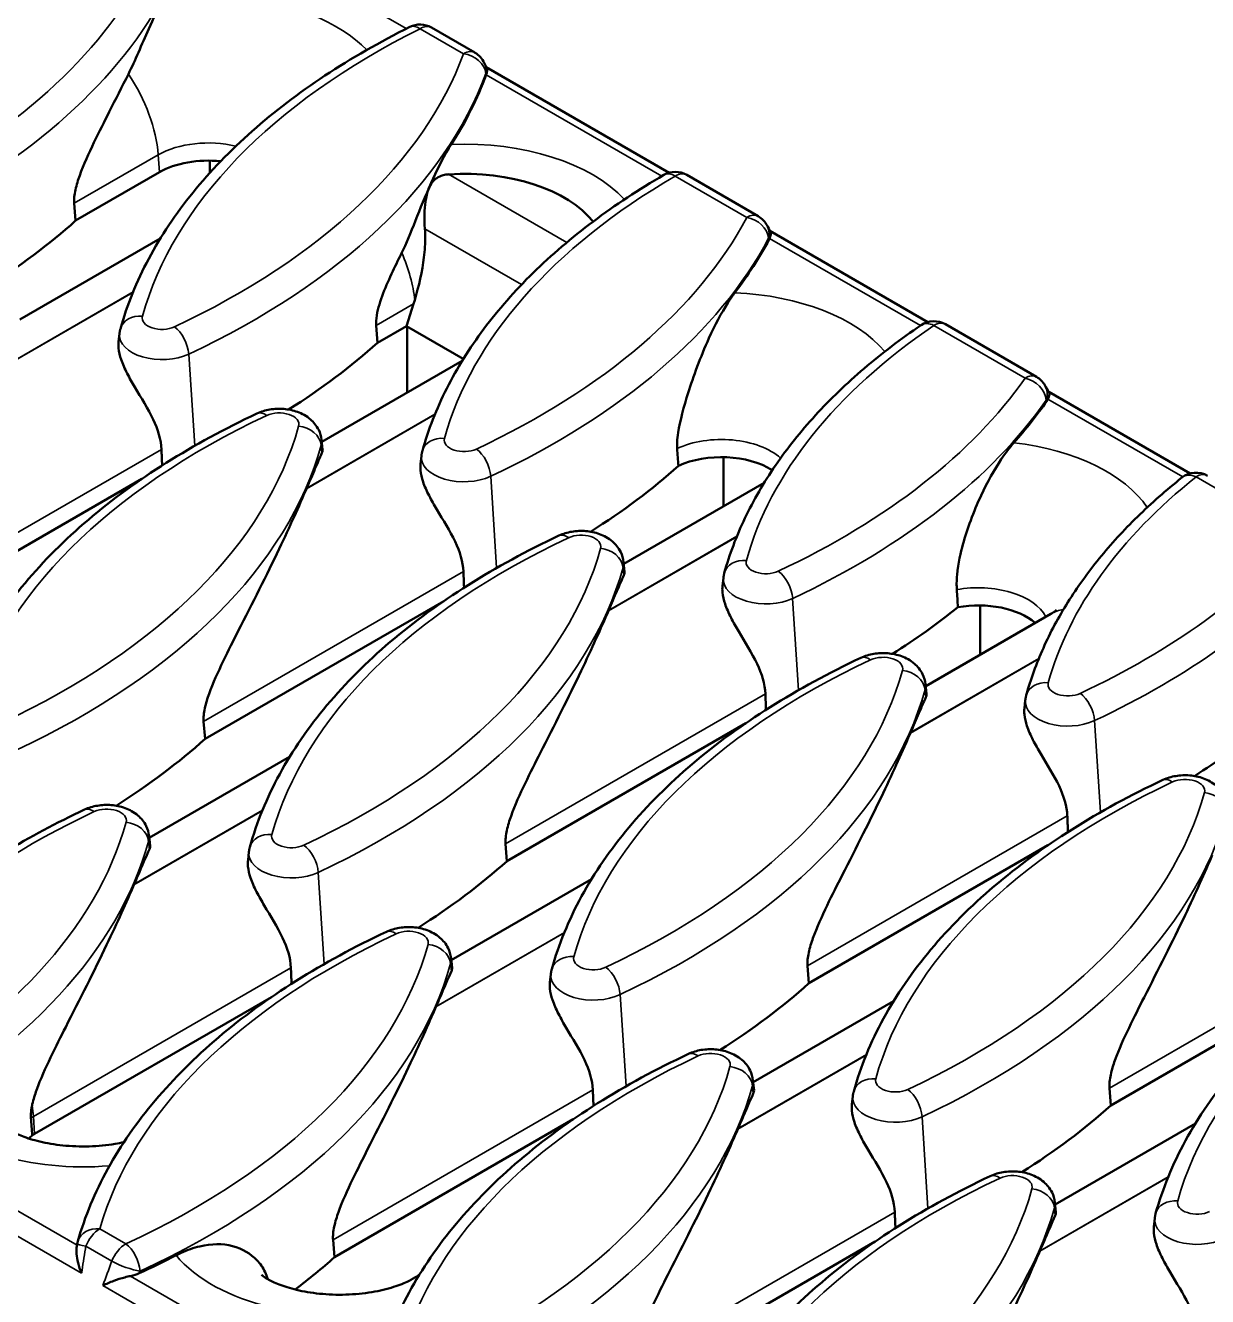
# Model space of a CAD drawing. Header units: millimetres. Extents: x 0 to 1485, y 0 to 1050.
# Drawn here: x 388.19 to 426.95, y 119.75 to 161.43 of the extents above; entities that cross this region are included whole.
import ezdxf

# ---------------------------------------------------------------- set-up
doc = ezdxf.new("R2010")
doc.units = ezdxf.units.MM
doc.header["$LTSCALE"] = 2.5
doc.layers.add('Sichtbar (ISO)', color=7, linetype='Continuous', lineweight=50)
doc.layers.add('Sichtbar schmal (ISO)', color=7, linetype='Continuous', lineweight=35)

msp = doc.modelspace()

# ---------------------------------------------------------------- linework, layer by layer
at = {"layer": 'Sichtbar (ISO)'}
for p, q in [((401.501, 161.356), (402.927, 160.533)), ((409.293, 156.598), (403.295, 160.061)), ((394.234, 156.993), (394.234, 156.591)), ((392.583, 156.613), (389.835, 155.027)), ((409.869, 156.525), (412.215, 155.17)), ((389.835, 155.027), (389.789, 155.594)), ((417.775, 151.702), (412.599, 154.69)), ((388.007, 151.781), (392.608, 154.438)), ((400.914, 152.296), (400.682, 151.569)), ((391.273, 151.325), (391.243, 151.05)), ((399.735, 151.022), (399.689, 151.589)), ((400.682, 151.569), (399.735, 151.022)), ((400.682, 151.569), (402.545, 150.494)), ((400.699, 151.559), (400.699, 149.389)), ((418.35, 151.628), (421.339, 149.903)), ((397.906, 147.776), (402.508, 150.433)), ((426.371, 146.738), (421.737, 149.414)), ((397.899, 147.839), (397.933, 147.521)), ((401.172, 147.32), (401.143, 147.045)), ((411.07, 147.273), (411.07, 145.656)), ((392.009, 146.562), (384.178, 142.041)), ((407.806, 143.771), (412.407, 146.428)), ((407.799, 143.834), (407.833, 143.517)), ((411.072, 143.315), (411.042, 143.041)), ((401.908, 142.557), (394.078, 138.036)), ((417.705, 139.767), (421.806, 142.134)), ((419.488, 142.413), (419.488, 140.796)), ((417.698, 139.829), (417.732, 139.512)), ((420.971, 139.311), (420.942, 139.036)), ((394.078, 138.036), (394.032, 138.603)), ((411.808, 138.552), (403.977, 134.031)), ((392.249, 134.79), (396.851, 137.447)), ((392.242, 134.852), (392.277, 134.535)), ((395.515, 134.334), (395.486, 134.059)), ((403.977, 134.031), (403.931, 134.598)), ((421.707, 134.548), (413.877, 130.027)), ((402.149, 130.785), (406.75, 133.442)), ((402.142, 130.848), (402.176, 130.53)), ((413.877, 130.027), (413.831, 130.593)), ((431.607, 130.543), (423.776, 126.022)), ((405.415, 130.329), (405.385, 130.054)), ((396.251, 129.571), (388.491, 125.091)), ((412.048, 126.78), (416.65, 129.437)), ((412.041, 126.843), (412.076, 126.526)), ((415.314, 126.325), (415.285, 126.05)), ((423.776, 126.022), (423.73, 126.589)), ((406.151, 125.566), (398.32, 121.045)), ((421.948, 122.776), (426.549, 125.432)), ((421.941, 122.838), (421.975, 122.521)), ((425.214, 122.32), (425.184, 122.045)), ((398.32, 121.045), (398.275, 121.612)), ((416.05, 121.561), (408.22, 117.04)), ((400.879, 120.332), (401.093, 120.456))]:
    msp.add_line(p, q, dxfattribs=at)
for centre, start, end in [((401.126, 160.706), 60, 116.5304), ((402.552, 159.883), 24.7613, 60), ((409.494, 155.875), 60, 120.2172), ((411.84, 154.52), 27.8363, 60), ((417.975, 150.979), 60, 124.2008), ((420.964, 149.253), 30.1718, 60), ((426.571, 146.016), 60, 128.555), ((390.628, 121.363), 164.0928, 170.7613)]:
    msp.add_arc(centre, 0.75, start, end, dxfattribs=at)
for centre, major_axis, ratio, start_param, end_param in [((335.013, 201.88), (69.078, -52.036), 0.228813, 0.397674, 0.402619), ((375.841, 163.163), (28.061, 0), 0.57735, 5.927626, 6.074627), ((394.174, 155.695), (-2.25, 0), 0.57735, 4.526506, 5.497787), ((402.592, 153.896), (-4.617, 0), 0.57735, 3.565868, 4.827044), ((365.942, 163.902), (28.411, 0), 0.57735, 5.542918, 5.711515), ((339.924, 199.342), (74.544, -57.724), 0.223055, 0.451706, 0.456807), ((385.741, 159.158), (28.061, 0), 0.57735, 5.870691, 5.986075), ((398.213, 153.446), (0.899, 4.071), 0.697902, 4.582396, 4.613053), ((375.841, 159.897), (28.411, 0), 0.57735, 5.542918, 5.711515), ((345.63, 195.703), (79.254, -62.254), 0.219622, 0.499585, 0.504755), ((395.64, 155.153), (28.061, 0), 0.57735, 5.808286, 5.901031), ((411.009, 145.974), (-2.25, 0), 0.57735, 3.878643, 5.389305), ((385.741, 155.892), (28.411, 0), 0.57735, 5.542918, 5.709309), ((370.184, 150.177), (28.061, 0), 0.57735, 6.037665, 6.038748), ((419.427, 141.114), (-2.25, 0), 0.57735, 3.733481, 5.013013), ((380.084, 146.172), (28.061, 0), 0.57735, 6.037665, 6.038748), ((395.64, 151.887), (28.411, 0), 0.57735, 5.542918, 5.66307), ((370.184, 146.911), (28.411, 0), 0.57735, 5.542918, 5.711515), ((389.983, 142.167), (28.061, 0), 0.57735, 6.037665, 6.038748), ((405.54, 147.883), (28.411, 0), 0.57735, 5.542918, 5.601371), ((380.084, 142.906), (28.411, 0), 0.57735, 5.542918, 5.711515), ((364.527, 137.19), (28.061, 0), 0.57735, 6.037665, 6.038748), ((389.983, 138.901), (28.411, 0), 0.57735, 5.542918, 5.711515), ((374.427, 133.186), (28.061, 0), 0.57735, 6.037665, 6.038748), ((399.883, 134.896), (28.411, 0), 0.57735, 5.542918, 5.711515), ((364.527, 133.924), (28.411, 0), 0.57735, 5.703395, 5.711044), ((390.082, 124.172), (-2.25, 0), 0.57735, 5.497787, 5.548023), ((384.326, 129.181), (28.061, 0), 0.57735, 6.037665, 6.038748), ((450.989, 108.832), (-7.011, -78.419), 0.790566, 4.621312, 4.622911), ((374.427, 133.186), (28.061, 0), 0.57735, 5.38547, 5.44187), ((374.427, 129.92), (28.411, 0), 0.57735, 5.632678, 5.711515), ((394.226, 125.176), (28.061, 0), 0.57735, 6.037665, 6.038748)]:
    msp.add_ellipse(centre, major_axis=major_axis, ratio=ratio, start_param=start_param, end_param=end_param, dxfattribs=at)
for points, knots in [([(381.403, 155.487), (381.59, 156.156), (381.845, 156.816), (382.486, 158.108), (382.872, 158.739), (383.766, 159.964), (384.275, 160.558), (385.405, 161.701), (386.028, 162.251), (387.376, 163.3), (388.102, 163.799), (388.875, 164.27)], [5.6570493, 5.6570493, 5.6570493, 5.6570493, 5.7768859, 5.7768859, 5.8967224, 5.8967224, 6.016559, 6.016559, 6.1363955, 6.1363955, 6.2562321, 6.2562321, 6.2562321, 6.2562321]), ([(391.565, 159.83), (391.784, 160.266), (392.002, 160.797), (392.373, 161.635), (392.533, 161.983), (392.698, 162.285)], [-1.516692, -1.516692, -1.516692, -1.516692, -0.9730035, -0.9730035, -0.6389397, -0.6389397, -0.6389397, -0.6389397]), ([(391.303, 151.482), (391.52, 152.262), (391.831, 153.03), (392.629, 154.525), (393.115, 155.251), (394.252, 156.649), (394.901, 157.322), (396.349, 158.601), (397.146, 159.209), (398.874, 160.351), (399.804, 160.885), (400.791, 161.377)], [5.6570493, 5.6570493, 5.6570493, 5.6570493, 5.796761, 5.796761, 5.9364727, 5.9364727, 6.0761844, 6.0761844, 6.2158961, 6.2158961, 6.3556078, 6.3556078, 6.3556078, 6.3556078]), ([(403.312, 160.025), (403.319, 160.009), (403.324, 159.989), (403.328, 159.927), (403.32, 159.878), (403.297, 159.817)], [0.1193499, 0.1193499, 0.1193499, 0.1193499, 0.1578758, 0.1578758, 0.224569, 0.224569, 0.224569, 0.224569]), ([(389.789, 155.594), (389.784, 155.658), (389.785, 155.728), (389.799, 155.877), (389.812, 155.957), (389.864, 156.198), (389.916, 156.362), (390.098, 156.87), (390.266, 157.233), (390.606, 157.941), (390.78, 158.283), (391.144, 159.001), (391.357, 159.417), (391.565, 159.83)], [2.0252298, 2.0252298, 2.0252298, 2.0252298, 2.0708726, 2.0708726, 2.1179608, 2.1179608, 2.2121371, 2.2121371, 2.4450296, 2.4450296, 2.6779221, 2.6779221, 2.9925018, 2.9925018, 2.9925018, 2.9925018]), ([(400.529, 153.977), (400.671, 154.262), (400.815, 154.624), (401.13, 155.409), (401.303, 155.841), (401.652, 156.623), (401.851, 157.038), (402.095, 157.441), (402.121, 157.483), (402.147, 157.523)], [-1.887042, -1.887042, -1.887042, -1.887042, -1.40838, -1.40838, -0.958755, -0.958755, -0.589475, -0.589475, -0.544652, -0.544652, -0.544652, -0.544652]), ([(401.202, 147.477), (401.396, 148.172), (401.663, 148.857), (402.339, 150.195), (402.747, 150.848), (403.694, 152.113), (404.233, 152.725), (405.433, 153.901), (406.093, 154.465), (407.525, 155.537), (408.296, 156.046), (409.116, 156.524)], [5.6570493, 5.6570493, 5.6570493, 5.6570493, 5.781403, 5.781403, 5.9057568, 5.9057568, 6.0301105, 6.0301105, 6.1544643, 6.1544643, 6.278818, 6.278818, 6.278818, 6.278818]), ([(402.063, 156.545), (402.048, 156.544), (402.033, 156.542), (402.002, 156.539), (401.986, 156.537), (401.94, 156.53), (401.909, 156.523), (401.803, 156.495), (401.735, 156.465), (401.614, 156.383), (401.565, 156.334), (401.475, 156.214), (401.437, 156.142), (401.359, 155.946), (401.325, 155.806), (401.268, 155.394), (401.262, 155.092), (401.285, 154.763)], [-0.5921905, -0.5921905, -0.5921905, -0.5921905, -0.5791596, -0.5791596, -0.5654217, -0.5654217, -0.5382489, -0.5382489, -0.4693192, -0.4693192, -0.4025212, -0.4025212, -0.3238211, -0.3238211, -0.1992253, -0.1992253, 0, 0, 0, 0]), ([(401.285, 154.763), (401.291, 154.684), (401.294, 154.604), (401.299, 154.283), (401.283, 154.04), (401.201, 153.374), (401.086, 152.876), (400.951, 152.418)], [1.8080032, 1.8080032, 1.8080032, 1.8080032, 1.8522257, 1.8522257, 1.9853898, 1.9853898, 2.2549089, 2.2549089, 2.2549089, 2.2549089]), ([(412.612, 154.665), (412.625, 154.64), (412.629, 154.606), (412.617, 154.528), (412.606, 154.489), (412.586, 154.444)], [0.1049764, 0.1049764, 0.1049764, 0.1049764, 0.1725191, 0.1725191, 0.2214293, 0.2214293, 0.2214293, 0.2214293]), ([(399.689, 151.589), (399.681, 151.686), (399.688, 151.801), (399.727, 152.04), (399.759, 152.165), (399.939, 152.76), (400.186, 153.276), (400.436, 153.789), (400.482, 153.883), (400.529, 153.977)], [1.566222, 1.566222, 1.566222, 1.566222, 1.6350841, 1.6350841, 1.7053903, 1.7053903, 2.0082678, 2.0082678, 2.0761929, 2.0761929, 2.0761929, 2.0761929]), ([(409.556, 147.555), (409.554, 147.585), (409.552, 147.615), (409.551, 147.682), (409.552, 147.72), (409.558, 147.862), (409.571, 147.97), (409.648, 148.459), (409.78, 148.942), (410.083, 149.906), (410.315, 150.549), (410.798, 151.608), (411.006, 152), (411.294, 152.451), (411.371, 152.562), (411.448, 152.663)], [-1.893378, -1.893378, -1.893378, -1.893378, -1.860827, -1.860827, -1.821477, -1.821477, -1.716103, -1.716103, -1.341433, -1.341433, -0.894984, -0.894984, -0.584299, -0.584299, -0.469565, -0.469565, -0.469565, -0.469565]), ([(391.273, 151.325), (391.274, 151.336), (391.275, 151.346), (391.278, 151.368), (391.28, 151.378), (391.284, 151.399), (391.286, 151.41), (391.29, 151.431), (391.292, 151.441), (391.297, 151.462), (391.3, 151.472), (391.303, 151.482)], [5.5596905, 5.5596905, 5.5596905, 5.5596905, 5.57916226, 5.57916226, 5.59863402, 5.59863402, 5.61810578, 5.61810578, 5.63757754, 5.63757754, 5.6570493, 5.6570493, 5.6570493, 5.6570493]), ([(411.102, 143.473), (411.271, 144.081), (411.498, 144.683), (412.059, 145.862), (412.394, 146.44), (413.167, 147.566), (413.605, 148.114), (414.577, 149.176), (415.11, 149.689), (416.267, 150.675), (416.89, 151.148), (417.553, 151.599)], [5.6570493, 5.6570493, 5.6570493, 5.6570493, 5.7660399, 5.7660399, 5.8750306, 5.8750306, 5.9840212, 5.9840212, 6.0930118, 6.0930118, 6.2020024, 6.2020024, 6.2020024, 6.2020024]), ([(391.243, 151.05), (391.237, 150.987), (391.236, 150.919), (391.253, 150.726), (391.285, 150.596), (391.374, 150.331), (391.444, 150.174), (391.604, 149.862), (391.693, 149.706), (391.982, 149.216), (392.208, 148.862), (392.533, 148.181), (392.636, 147.849), (392.649, 147.525)], [3.8013839, 3.8013839, 3.8013839, 3.8013839, 3.8486369, 3.8486369, 3.9329934, 3.9329934, 4.0314686, 4.0314686, 4.1299438, 4.1299438, 4.3729414, 4.3729414, 4.5970062, 4.5970062, 4.5970062, 4.5970062]), ([(421.747, 149.396), (421.75, 149.392), (421.752, 149.388), (421.765, 149.352), (421.762, 149.307), (421.737, 149.229), (421.727, 149.203), (421.713, 149.174)], [0.0942194, 0.0942194, 0.0942194, 0.0942194, 0.1062093, 0.1062093, 0.1910154, 0.1910154, 0.2271551, 0.2271551, 0.2271551, 0.2271551]), ([(395.78, 148.704), (395.919, 148.769), (396.06, 148.81), (396.355, 148.859), (396.508, 148.865), (396.813, 148.84), (396.964, 148.81), (397.258, 148.702), (397.401, 148.627), (397.637, 148.423), (397.734, 148.31), (397.852, 148.067), (397.887, 147.956), (397.899, 147.839)], [0.102537, 0.102537, 0.102537, 0.102537, 0.502627, 0.502627, 0.927097, 0.927097, 1.350551, 1.350551, 1.766423, 1.766423, 2.082244, 2.082244, 2.294291, 2.294291, 2.294291, 2.294291]), ([(385.646, 138.496), (385.873, 139.31), (386.201, 140.11), (387.049, 141.665), (387.568, 142.42), (388.783, 143.869), (389.478, 144.563), (391.027, 145.881), (391.881, 146.504), (393.731, 147.668), (394.725, 148.209), (395.78, 148.704)], [5.6570493, 5.6570493, 5.6570493, 5.6570493, 5.8027839, 5.8027839, 5.9485186, 5.9485186, 6.0942532, 6.0942532, 6.2399879, 6.2399879, 6.3857225, 6.3857225, 6.3857225, 6.3857225]), ([(418.725, 142.929), (418.721, 142.999), (418.719, 143.07), (418.721, 143.233), (418.726, 143.325), (418.769, 143.799), (418.857, 144.162), (419.063, 144.915), (419.269, 145.478), (419.727, 146.459), (419.952, 146.863), (420.321, 147.411), (420.459, 147.592), (420.596, 147.746)], [-1.524649, -1.524649, -1.524649, -1.524649, -1.488047, -1.488047, -1.44266, -1.44266, -1.259293, -1.259293, -0.884926, -0.884926, -0.581028, -0.581028, -0.400811, -0.400811, -0.400811, -0.400811]), ([(397.411, 146.256), (397.509, 146.482), (397.599, 146.693), (397.762, 147.073), (397.839, 147.253), (397.911, 147.41)], [5.6696828, 5.6696828, 5.6696828, 5.6696828, 5.9076607, 5.9076607, 6.1399115, 6.1399115, 6.1399115, 6.1399115]), ([(401.172, 147.32), (401.173, 147.331), (401.175, 147.342), (401.178, 147.363), (401.18, 147.373), (401.183, 147.395), (401.185, 147.405), (401.19, 147.426), (401.192, 147.436), (401.197, 147.457), (401.2, 147.467), (401.202, 147.477)], [5.5596905, 5.5596905, 5.5596905, 5.5596905, 5.57916226, 5.57916226, 5.59863402, 5.59863402, 5.61810578, 5.61810578, 5.63757754, 5.63757754, 5.6570493, 5.6570493, 5.6570493, 5.6570493]), ([(401.143, 147.045), (401.136, 146.982), (401.136, 146.915), (401.153, 146.721), (401.184, 146.591), (401.274, 146.326), (401.343, 146.169), (401.503, 145.857), (401.593, 145.701), (401.882, 145.212), (402.108, 144.857), (402.432, 144.176), (402.535, 143.844), (402.549, 143.52)], [3.8013839, 3.8013839, 3.8013839, 3.8013839, 3.8486369, 3.8486369, 3.9329934, 3.9329934, 4.0314686, 4.0314686, 4.1299438, 4.1299438, 4.3729414, 4.3729414, 4.5970062, 4.5970062, 4.5970062, 4.5970062]), ([(421.001, 139.468), (421.147, 139.99), (421.334, 140.507), (421.789, 141.525), (422.057, 142.025), (422.67, 143.006), (423.015, 143.486), (423.778, 144.421), (424.195, 144.877), (425.099, 145.761), (425.586, 146.189), (426.104, 146.602)], [5.6570493, 5.6570493, 5.6570493, 5.6570493, 5.7505799, 5.7505799, 5.8441106, 5.8441106, 5.9376412, 5.9376412, 6.0311719, 6.0311719, 6.1247025, 6.1247025, 6.1247025, 6.1247025]), ([(394.032, 138.603), (394.027, 138.667), (394.028, 138.736), (394.041, 138.885), (394.054, 138.963), (394.106, 139.203), (394.157, 139.366), (394.337, 139.87), (394.503, 140.231), (394.84, 140.932), (395.012, 141.272), (395.626, 142.482), (396.1, 143.409), (396.857, 144.999), (397.16, 145.678), (397.404, 146.239)], [0.001445, 0.001445, 0.001445, 0.001445, 0.046776, 0.046776, 0.093551, 0.093551, 0.187102, 0.187102, 0.417891, 0.417891, 0.64868, 0.64868, 1.339149, 1.339149, 1.926999, 1.926999, 1.926999, 1.926999]), ([(395.546, 134.491), (395.772, 135.305), (396.1, 136.106), (396.948, 137.661), (397.468, 138.415), (398.682, 139.864), (399.377, 140.559), (400.927, 141.876), (401.781, 142.499), (403.63, 143.663), (404.625, 144.204), (405.68, 144.7)], [5.6570493, 5.6570493, 5.6570493, 5.6570493, 5.8027839, 5.8027839, 5.9485186, 5.9485186, 6.0942532, 6.0942532, 6.2399879, 6.2399879, 6.3857225, 6.3857225, 6.3857225, 6.3857225]), ([(405.68, 144.7), (405.818, 144.764), (405.96, 144.805), (406.254, 144.855), (406.408, 144.861), (406.712, 144.836), (406.863, 144.805), (407.157, 144.697), (407.301, 144.622), (407.537, 144.419), (407.634, 144.305), (407.752, 144.063), (407.786, 143.951), (407.799, 143.834)], [0.102537, 0.102537, 0.102537, 0.102537, 0.502627, 0.502627, 0.927097, 0.927097, 1.350551, 1.350551, 1.766423, 1.766423, 2.082244, 2.082244, 2.294291, 2.294291, 2.294291, 2.294291]), ([(407.31, 142.251), (407.408, 142.478), (407.498, 142.689), (407.661, 143.068), (407.739, 143.248), (407.81, 143.405)], [5.6696828, 5.6696828, 5.6696828, 5.6696828, 5.9076607, 5.9076607, 6.1399115, 6.1399115, 6.1399115, 6.1399115]), ([(411.072, 143.315), (411.073, 143.326), (411.074, 143.337), (411.077, 143.358), (411.079, 143.369), (411.083, 143.39), (411.085, 143.4), (411.089, 143.421), (411.091, 143.432), (411.096, 143.452), (411.099, 143.462), (411.102, 143.473)], [5.5596905, 5.5596905, 5.5596905, 5.5596905, 5.57916226, 5.57916226, 5.59863402, 5.59863402, 5.61810578, 5.61810578, 5.63757754, 5.63757754, 5.6570493, 5.6570493, 5.6570493, 5.6570493]), ([(411.042, 143.041), (411.036, 142.977), (411.035, 142.91), (411.052, 142.717), (411.084, 142.586), (411.173, 142.321), (411.243, 142.165), (411.403, 141.852), (411.492, 141.696), (411.781, 141.207), (412.007, 140.853), (412.332, 140.171), (412.435, 139.84), (412.448, 139.515)], [3.8013839, 3.8013839, 3.8013839, 3.8013839, 3.8486369, 3.8486369, 3.9329934, 3.9329934, 4.0314686, 4.0314686, 4.1299438, 4.1299438, 4.3729414, 4.3729414, 4.5970062, 4.5970062, 4.5970062, 4.5970062]), ([(403.931, 134.598), (403.926, 134.662), (403.927, 134.731), (403.941, 134.88), (403.954, 134.959), (404.005, 135.198), (404.057, 135.361), (404.237, 135.865), (404.403, 136.226), (404.74, 136.928), (404.912, 137.267), (405.526, 138.477), (405.999, 139.405), (406.756, 140.995), (407.06, 141.673), (407.303, 142.234)], [0.001445, 0.001445, 0.001445, 0.001445, 0.046776, 0.046776, 0.093551, 0.093551, 0.187102, 0.187102, 0.417891, 0.417891, 0.64868, 0.64868, 1.339149, 1.339149, 1.926999, 1.926999, 1.926999, 1.926999]), ([(421.806, 142.134), (421.877, 142.175), (421.928, 142.211), (421.983, 142.254), (421.995, 142.265), (421.995, 142.265)], [3.1415927, 3.1415927, 3.1415927, 3.1415927, 3.2862916, 3.2862916, 3.4018536, 3.4018536, 3.4018536, 3.4018536]), ([(415.579, 140.695), (415.718, 140.76), (415.859, 140.801), (416.154, 140.85), (416.307, 140.856), (416.612, 140.831), (416.763, 140.8), (417.057, 140.693), (417.2, 140.617), (417.436, 140.414), (417.533, 140.301), (417.651, 140.058), (417.686, 139.946), (417.698, 139.829)], [0.102537, 0.102537, 0.102537, 0.102537, 0.502627, 0.502627, 0.927097, 0.927097, 1.350551, 1.350551, 1.766423, 1.766423, 2.082244, 2.082244, 2.294291, 2.294291, 2.294291, 2.294291]), ([(405.445, 130.486), (405.672, 131.3), (406, 132.101), (406.848, 133.656), (407.367, 134.41), (408.582, 135.859), (409.277, 136.554), (410.826, 137.871), (411.68, 138.494), (413.529, 139.658), (414.524, 140.199), (415.579, 140.695)], [5.6570493, 5.6570493, 5.6570493, 5.6570493, 5.8027839, 5.8027839, 5.9485186, 5.9485186, 6.0942532, 6.0942532, 6.2399879, 6.2399879, 6.3857225, 6.3857225, 6.3857225, 6.3857225]), ([(417.21, 138.246), (417.308, 138.473), (417.398, 138.684), (417.561, 139.063), (417.638, 139.243), (417.71, 139.401)], [5.6696828, 5.6696828, 5.6696828, 5.6696828, 5.9076607, 5.9076607, 6.1399115, 6.1399115, 6.1399115, 6.1399115]), ([(420.971, 139.311), (420.972, 139.321), (420.974, 139.332), (420.977, 139.353), (420.979, 139.364), (420.982, 139.385), (420.984, 139.396), (420.989, 139.417), (420.991, 139.427), (420.996, 139.447), (420.999, 139.458), (421.001, 139.468)], [5.5596905, 5.5596905, 5.5596905, 5.5596905, 5.57916226, 5.57916226, 5.59863402, 5.59863402, 5.61810578, 5.61810578, 5.63757754, 5.63757754, 5.6570493, 5.6570493, 5.6570493, 5.6570493]), ([(420.942, 139.036), (420.935, 138.972), (420.935, 138.905), (420.952, 138.712), (420.983, 138.582), (421.073, 138.317), (421.142, 138.16), (421.302, 137.848), (421.392, 137.692), (421.681, 137.202), (421.907, 136.848), (422.231, 136.166), (422.334, 135.835), (422.348, 135.51)], [3.8013839, 3.8013839, 3.8013839, 3.8013839, 3.8486369, 3.8486369, 3.9329934, 3.9329934, 4.0314686, 4.0314686, 4.1299438, 4.1299438, 4.3729414, 4.3729414, 4.5970062, 4.5970062, 4.5970062, 4.5970062]), ([(413.831, 130.593), (413.826, 130.657), (413.827, 130.727), (413.84, 130.875), (413.853, 130.954), (413.905, 131.193), (413.956, 131.356), (414.136, 131.861), (414.302, 132.221), (414.639, 132.923), (414.811, 133.263), (415.425, 134.472), (415.899, 135.4), (416.656, 136.99), (416.959, 137.668), (417.203, 138.229)], [0.001445, 0.001445, 0.001445, 0.001445, 0.046776, 0.046776, 0.093551, 0.093551, 0.187102, 0.187102, 0.417891, 0.417891, 0.64868, 0.64868, 1.339149, 1.339149, 1.926999, 1.926999, 1.926999, 1.926999]), ([(415.345, 126.482), (415.571, 127.296), (415.899, 128.096), (416.747, 129.651), (417.267, 130.406), (418.481, 131.855), (419.176, 132.549), (420.726, 133.867), (421.58, 134.489), (423.429, 135.654), (424.424, 136.195), (425.479, 136.69)], [5.6570493, 5.6570493, 5.6570493, 5.6570493, 5.8027839, 5.8027839, 5.9485186, 5.9485186, 6.0942532, 6.0942532, 6.2399879, 6.2399879, 6.3857225, 6.3857225, 6.3857225, 6.3857225]), ([(425.479, 136.69), (425.617, 136.755), (425.759, 136.796), (426.053, 136.845), (426.207, 136.851), (426.511, 136.826), (426.662, 136.795), (426.956, 136.688), (427.1, 136.613), (427.336, 136.409), (427.433, 136.296), (427.551, 136.053), (427.585, 135.941), (427.598, 135.825)], [0.102537, 0.102537, 0.102537, 0.102537, 0.502627, 0.502627, 0.927097, 0.927097, 1.350551, 1.350551, 1.766423, 1.766423, 2.082244, 2.082244, 2.294291, 2.294291, 2.294291, 2.294291]), ([(390.124, 135.718), (390.262, 135.783), (390.403, 135.824), (390.698, 135.873), (390.851, 135.879), (391.156, 135.854), (391.307, 135.823), (391.601, 135.716), (391.744, 135.641), (391.98, 135.437), (392.078, 135.324), (392.196, 135.081), (392.23, 134.969), (392.242, 134.852)], [0.102537, 0.102537, 0.102537, 0.102537, 0.502627, 0.502627, 0.927097, 0.927097, 1.350551, 1.350551, 1.766423, 1.766423, 2.082244, 2.082244, 2.294291, 2.294291, 2.294291, 2.294291]), ([(380.563, 127.088), (380.873, 127.776), (381.258, 128.45), (382.165, 129.756), (382.688, 130.389), (383.861, 131.606), (384.511, 132.19), (385.929, 133.302), (386.696, 133.829), (388.335, 134.822), (389.207, 135.287), (390.124, 135.718)], [5.7524194, 5.7524194, 5.7524194, 5.7524194, 5.87908, 5.87908, 6.0057407, 6.0057407, 6.1324013, 6.1324013, 6.2590619, 6.2590619, 6.3857225, 6.3857225, 6.3857225, 6.3857225]), ([(391.754, 133.27), (391.796, 133.367), (391.837, 133.462), (392.012, 133.871), (392.142, 134.178), (392.254, 134.424)], [5.4826973, 5.4826973, 5.4826973, 5.4826973, 5.5850708, 5.5850708, 5.9462229, 5.9462229, 5.9462229, 5.9462229]), ([(395.515, 134.334), (395.517, 134.345), (395.518, 134.355), (395.521, 134.377), (395.523, 134.387), (395.526, 134.408), (395.528, 134.419), (395.533, 134.44), (395.535, 134.45), (395.54, 134.471), (395.543, 134.481), (395.546, 134.491)], [5.5596905, 5.5596905, 5.5596905, 5.5596905, 5.57916226, 5.57916226, 5.59863402, 5.59863402, 5.61810578, 5.61810578, 5.63757754, 5.63757754, 5.6570493, 5.6570493, 5.6570493, 5.6570493]), ([(423.73, 126.589), (423.725, 126.653), (423.726, 126.722), (423.74, 126.87), (423.753, 126.949), (423.804, 127.189), (423.856, 127.352), (424.036, 127.856), (424.202, 128.217), (424.539, 128.918), (424.711, 129.258), (425.325, 130.468), (425.798, 131.395), (426.555, 132.985), (426.859, 133.664), (427.102, 134.225)], [0.001445, 0.001445, 0.001445, 0.001445, 0.046776, 0.046776, 0.093551, 0.093551, 0.187102, 0.187102, 0.417891, 0.417891, 0.64868, 0.64868, 1.339149, 1.339149, 1.926999, 1.926999, 1.926999, 1.926999]), ([(395.486, 134.059), (395.479, 133.996), (395.479, 133.928), (395.496, 133.735), (395.527, 133.605), (395.617, 133.34), (395.686, 133.183), (395.846, 132.871), (395.936, 132.715), (396.225, 132.225), (396.451, 131.871), (396.776, 131.19), (396.878, 130.858), (396.892, 130.534)], [3.8013839, 3.8013839, 3.8013839, 3.8013839, 3.8486369, 3.8486369, 3.9329934, 3.9329934, 4.0314686, 4.0314686, 4.1299438, 4.1299438, 4.3729414, 4.3729414, 4.5970062, 4.5970062, 4.5970062, 4.5970062]), ([(388.407, 126.023), (388.41, 126.035), (388.412, 126.046), (388.449, 126.217), (388.5, 126.38), (388.681, 126.884), (388.847, 127.245), (389.183, 127.946), (389.355, 128.286), (389.969, 129.495), (390.443, 130.423), (391.2, 132.013), (391.503, 132.691), (391.747, 133.253)], [0.086948, 0.086948, 0.086948, 0.086948, 0.093551, 0.093551, 0.187102, 0.187102, 0.417891, 0.417891, 0.64868, 0.64868, 1.339149, 1.339149, 1.926999, 1.926999, 1.926999, 1.926999]), ([(425.244, 122.477), (425.471, 123.291), (425.799, 124.092), (426.647, 125.646), (427.166, 126.401), (428.381, 127.85), (429.076, 128.544), (430.625, 129.862), (431.479, 130.485), (433.328, 131.649), (434.323, 132.19), (435.378, 132.685)], [5.6570493, 5.6570493, 5.6570493, 5.6570493, 5.8027839, 5.8027839, 5.9485186, 5.9485186, 6.0942532, 6.0942532, 6.2399879, 6.2399879, 6.3857225, 6.3857225, 6.3857225, 6.3857225]), ([(389.907, 121.569), (390.137, 122.378), (390.469, 123.173), (391.32, 124.718), (391.84, 125.468), (393.054, 126.907), (393.747, 127.597), (395.292, 128.906), (396.143, 129.525), (397.984, 130.682), (398.974, 131.22), (400.023, 131.713)], [5.6608669, 5.6608669, 5.6608669, 5.6608669, 5.8058381, 5.8058381, 5.9508092, 5.9508092, 6.0957803, 6.0957803, 6.2407514, 6.2407514, 6.3857225, 6.3857225, 6.3857225, 6.3857225]), ([(400.023, 131.713), (400.161, 131.778), (400.303, 131.819), (400.597, 131.869), (400.751, 131.875), (401.055, 131.849), (401.207, 131.819), (401.5, 131.711), (401.644, 131.636), (401.88, 131.432), (401.977, 131.319), (402.095, 131.076), (402.129, 130.965), (402.142, 130.848)], [0.102537, 0.102537, 0.102537, 0.102537, 0.502627, 0.502627, 0.927097, 0.927097, 1.350551, 1.350551, 1.766423, 1.766423, 2.082244, 2.082244, 2.294291, 2.294291, 2.294291, 2.294291]), ([(405.415, 130.329), (405.416, 130.34), (405.417, 130.351), (405.42, 130.372), (405.422, 130.383), (405.426, 130.404), (405.428, 130.414), (405.432, 130.435), (405.435, 130.445), (405.44, 130.466), (405.442, 130.476), (405.445, 130.486)], [5.5596905, 5.5596905, 5.5596905, 5.5596905, 5.57916226, 5.57916226, 5.59863402, 5.59863402, 5.61810578, 5.61810578, 5.63757754, 5.63757754, 5.6570493, 5.6570493, 5.6570493, 5.6570493]), ([(401.654, 129.265), (401.696, 129.363), (401.736, 129.457), (401.912, 129.866), (402.042, 130.173), (402.153, 130.419)], [5.4826973, 5.4826973, 5.4826973, 5.4826973, 5.5850708, 5.5850708, 5.9462229, 5.9462229, 5.9462229, 5.9462229]), ([(405.386, 130.054), (405.379, 129.991), (405.378, 129.924), (405.395, 129.731), (405.427, 129.6), (405.516, 129.335), (405.586, 129.179), (405.746, 128.866), (405.835, 128.71), (406.124, 128.221), (406.35, 127.866), (406.675, 127.185), (406.778, 126.853), (406.791, 126.529)], [3.8013839, 3.8013839, 3.8013839, 3.8013839, 3.8486369, 3.8486369, 3.9329934, 3.9329934, 4.0314686, 4.0314686, 4.1299438, 4.1299438, 4.3729414, 4.3729414, 4.5970062, 4.5970062, 4.5970062, 4.5970062]), ([(398.275, 121.612), (398.269, 121.676), (398.27, 121.745), (398.284, 121.894), (398.297, 121.973), (398.348, 122.212), (398.4, 122.375), (398.58, 122.879), (398.746, 123.24), (399.083, 123.942), (399.255, 124.281), (399.869, 125.491), (400.342, 126.418), (401.1, 128.008), (401.403, 128.687), (401.646, 129.248)], [0.001445, 0.001445, 0.001445, 0.001445, 0.046776, 0.046776, 0.093551, 0.093551, 0.187102, 0.187102, 0.417891, 0.417891, 0.64868, 0.64868, 1.339149, 1.339149, 1.926999, 1.926999, 1.926999, 1.926999]), ([(399.788, 117.5), (400.015, 118.314), (400.343, 119.115), (401.191, 120.67), (401.71, 121.424), (402.925, 122.873), (403.62, 123.568), (405.169, 124.885), (406.024, 125.508), (407.873, 126.672), (408.868, 127.213), (409.923, 127.709)], [5.6570493, 5.6570493, 5.6570493, 5.6570493, 5.8027839, 5.8027839, 5.9485186, 5.9485186, 6.0942532, 6.0942532, 6.2399879, 6.2399879, 6.3857225, 6.3857225, 6.3857225, 6.3857225]), ([(409.923, 127.709), (410.061, 127.773), (410.202, 127.814), (410.497, 127.864), (410.65, 127.87), (410.955, 127.845), (411.106, 127.814), (411.4, 127.706), (411.543, 127.631), (411.779, 127.428), (411.877, 127.314), (411.995, 127.072), (412.029, 126.96), (412.041, 126.843)], [0.102537, 0.102537, 0.102537, 0.102537, 0.502627, 0.502627, 0.927097, 0.927097, 1.350551, 1.350551, 1.766423, 1.766423, 2.082244, 2.082244, 2.294291, 2.294291, 2.294291, 2.294291]), ([(411.553, 125.26), (411.595, 125.358), (411.636, 125.452), (411.811, 125.861), (411.941, 126.168), (412.053, 126.414)], [5.4826973, 5.4826973, 5.4826973, 5.4826973, 5.5850708, 5.5850708, 5.9462229, 5.9462229, 5.9462229, 5.9462229]), ([(415.314, 126.325), (415.316, 126.335), (415.317, 126.346), (415.32, 126.367), (415.322, 126.378), (415.325, 126.399), (415.327, 126.409), (415.332, 126.43), (415.334, 126.441), (415.339, 126.461), (415.342, 126.471), (415.345, 126.482)], [5.5596905, 5.5596905, 5.5596905, 5.5596905, 5.57916226, 5.57916226, 5.59863402, 5.59863402, 5.61810578, 5.61810578, 5.63757754, 5.63757754, 5.6570493, 5.6570493, 5.6570493, 5.6570493]), ([(388.367, 125.609), (388.366, 125.627), (388.365, 125.646), (388.364, 125.69), (388.365, 125.716), (388.371, 125.816), (388.384, 125.905), (388.407, 126.023)], [-0.1193832, -0.1193832, -0.1193832, -0.1193832, -0.0994941, -0.0994941, -0.0730292, -0.0730292, 0, 0, 0, 0]), ([(415.285, 126.05), (415.278, 125.986), (415.278, 125.919), (415.295, 125.726), (415.326, 125.595), (415.416, 125.331), (415.485, 125.174), (415.645, 124.861), (415.735, 124.705), (416.024, 124.216), (416.25, 123.862), (416.575, 123.18), (416.677, 122.849), (416.691, 122.524)], [3.8013839, 3.8013839, 3.8013839, 3.8013839, 3.8486369, 3.8486369, 3.9329934, 3.9329934, 4.0314686, 4.0314686, 4.1299438, 4.1299438, 4.3729414, 4.3729414, 4.5970062, 4.5970062, 4.5970062, 4.5970062]), ([(387.515, 125.323), (387.515, 125.323), (387.523, 125.315), (387.568, 125.278), (387.629, 125.234), (387.813, 125.13), (387.938, 125.07), (388.251, 124.948), (388.444, 124.888), (388.889, 124.781), (389.144, 124.738), (389.692, 124.681), (389.985, 124.67), (390.568, 124.687), (390.857, 124.715), (391.228, 124.777), (391.326, 124.796), (391.42, 124.817)], [1.310535, 1.310535, 1.310535, 1.310535, 1.402673, 1.402673, 1.581342, 1.581342, 1.765012, 1.765012, 1.96381, 1.96381, 2.179172, 2.179172, 2.406228, 2.406228, 2.636125, 2.636125, 2.721906, 2.721906, 2.721906, 2.721906]), ([(408.174, 117.607), (408.169, 117.671), (408.17, 117.741), (408.183, 117.889), (408.196, 117.968), (408.248, 118.207), (408.299, 118.37), (408.48, 118.874), (408.645, 119.235), (408.982, 119.937), (409.154, 120.276), (409.768, 121.486), (410.242, 122.414), (410.999, 124.004), (411.302, 124.682), (411.546, 125.243)], [0.001445, 0.001445, 0.001445, 0.001445, 0.046776, 0.046776, 0.093551, 0.093551, 0.187102, 0.187102, 0.417891, 0.417891, 0.64868, 0.64868, 1.339149, 1.339149, 1.926999, 1.926999, 1.926999, 1.926999]), ([(419.822, 123.704), (419.96, 123.769), (420.102, 123.81), (420.396, 123.859), (420.55, 123.865), (420.854, 123.84), (421.006, 123.809), (421.299, 123.702), (421.443, 123.627), (421.679, 123.423), (421.776, 123.31), (421.894, 123.067), (421.928, 122.955), (421.941, 122.838)], [0.102537, 0.102537, 0.102537, 0.102537, 0.502627, 0.502627, 0.927097, 0.927097, 1.350551, 1.350551, 1.766423, 1.766423, 2.082244, 2.082244, 2.294291, 2.294291, 2.294291, 2.294291]), ([(409.688, 113.495), (409.914, 114.31), (410.243, 115.11), (411.09, 116.665), (411.61, 117.42), (412.824, 118.868), (413.52, 119.563), (415.069, 120.88), (415.923, 121.503), (417.772, 122.667), (418.767, 123.208), (419.822, 123.704)], [5.6570493, 5.6570493, 5.6570493, 5.6570493, 5.8027839, 5.8027839, 5.9485186, 5.9485186, 6.0942532, 6.0942532, 6.2399879, 6.2399879, 6.3857225, 6.3857225, 6.3857225, 6.3857225]), ([(421.453, 121.255), (421.495, 121.353), (421.535, 121.447), (421.711, 121.857), (421.841, 122.164), (421.952, 122.41)], [5.4826973, 5.4826973, 5.4826973, 5.4826973, 5.5850708, 5.5850708, 5.9462229, 5.9462229, 5.9462229, 5.9462229]), ([(425.214, 122.32), (425.215, 122.331), (425.216, 122.341), (425.219, 122.363), (425.221, 122.373), (425.225, 122.394), (425.227, 122.405), (425.231, 122.426), (425.234, 122.436), (425.239, 122.457), (425.241, 122.467), (425.244, 122.477)], [5.5596905, 5.5596905, 5.5596905, 5.5596905, 5.57916226, 5.57916226, 5.59863402, 5.59863402, 5.61810578, 5.61810578, 5.63757754, 5.63757754, 5.6570493, 5.6570493, 5.6570493, 5.6570493]), ([(425.185, 122.045), (425.178, 121.981), (425.177, 121.914), (425.194, 121.721), (425.226, 121.591), (425.315, 121.326), (425.385, 121.169), (425.545, 120.857), (425.634, 120.701), (425.923, 120.211), (426.149, 119.857), (426.474, 119.176), (426.577, 118.844), (426.59, 118.52)], [3.8013839, 3.8013839, 3.8013839, 3.8013839, 3.8486369, 3.8486369, 3.9329934, 3.9329934, 4.0314686, 4.0314686, 4.1299438, 4.1299438, 4.3729414, 4.3729414, 4.5970062, 4.5970062, 4.5970062, 4.5970062]), ([(390.029, 120.519), (390.028, 120.52), (390.028, 120.522), (389.983, 120.635), (389.945, 120.748), (389.89, 120.959), (389.871, 121.061), (389.857, 121.233), (389.858, 121.302), (389.868, 121.36)], [-0.0008986, -0.0008986, -0.0008986, -0.0008986, 0, 0, 0.0767412, 0.0767412, 0.1494492, 0.1494492, 0.2097722, 0.2097722, 0.2097722, 0.2097722]), ([(393.129, 121.108), (393.182, 121.135), (393.236, 121.161), (393.497, 121.281), (393.702, 121.353), (394.291, 121.494), (394.654, 121.495), (395.309, 121.325), (395.58, 121.156), (395.883, 120.835), (395.976, 120.704), (396.082, 120.481), (396.111, 120.405), (396.136, 120.324)], [-1.0390001, -1.0390001, -1.0390001, -1.0390001, -1.0027863, -1.0027863, -0.8614858, -0.8614858, -0.5856315, -0.5856315, -0.3025753, -0.3025753, -0.1563513, -0.1563513, -0.0881347, -0.0881347, -0.0881347, -0.0881347]), ([(418.074, 113.602), (418.068, 113.666), (418.069, 113.736), (418.083, 113.884), (418.096, 113.963), (418.147, 114.202), (418.199, 114.365), (418.379, 114.87), (418.545, 115.23), (418.882, 115.932), (419.054, 116.272), (419.668, 117.481), (420.141, 118.409), (420.899, 119.999), (421.202, 120.677), (421.445, 121.238)], [0.001445, 0.001445, 0.001445, 0.001445, 0.046776, 0.046776, 0.093551, 0.093551, 0.187102, 0.187102, 0.417891, 0.417891, 0.64868, 0.64868, 1.339149, 1.339149, 1.926999, 1.926999, 1.926999, 1.926999]), ([(395.933, 120.463), (395.933, 120.463), (395.941, 120.455), (395.986, 120.418), (396.047, 120.374), (396.231, 120.27), (396.356, 120.21), (396.669, 120.088), (396.862, 120.028), (397.307, 119.921), (397.562, 119.877), (398.109, 119.821), (398.403, 119.81), (398.986, 119.827), (399.275, 119.855), (399.806, 119.943), (400.049, 120.002), (400.455, 120.131), (400.622, 120.2), (400.799, 120.287), (400.842, 120.31), (400.879, 120.332)], [1.310535, 1.310535, 1.310535, 1.310535, 1.402673, 1.402673, 1.581342, 1.581342, 1.765012, 1.765012, 1.96381, 1.96381, 2.179172, 2.179172, 2.406228, 2.406228, 2.636125, 2.636125, 2.858614, 2.858614, 3.065235, 3.065235, 3.141593, 3.141593, 3.141593, 3.141593]), ([(391.636, 120.428), (391.575, 120.416), (391.512, 120.401), (391.326, 120.352), (391.203, 120.312), (390.959, 120.223), (390.836, 120.171), (390.726, 120.118), (390.726, 120.118), (390.725, 120.117)], [0.0605627, 0.0605627, 0.0605627, 0.0605627, 0.0994194, 0.0994194, 0.1753414, 0.1753414, 0.2612333, 0.2612333, 0.2619871, 0.2619871, 0.2619871, 0.2619871])]:
    msp.add_open_spline(points, degree=3, knots=knots, dxfattribs=at)
for points, degree in [([(403.294, 159.808), (403.295, 159.811), (403.296, 159.814), (403.297, 159.817)], 3), ([(412.586, 154.444), (412.582, 154.434), (412.577, 154.425), (412.572, 154.415)], 3), ([(421.713, 149.174), (421.703, 149.153), (421.691, 149.132), (421.677, 149.112)], 3), ([(392.649, 147.525), (392.66, 147.265), (392.671, 147)], 2), ([(397.911, 147.41), (397.929, 147.45), (397.937, 147.489), (397.933, 147.521)], 3), ([(409.6, 146.987), (409.585, 147.176), (409.571, 147.366), (409.556, 147.555)], 3), ([(402.549, 143.52), (402.559, 143.26), (402.57, 142.995)], 2), ([(407.81, 143.405), (407.828, 143.446), (407.836, 143.484), (407.833, 143.517)], 3), ([(418.761, 142.355), (418.749, 142.547), (418.737, 142.738), (418.725, 142.929)], 3), ([(412.448, 139.515), (412.459, 139.255), (412.47, 138.991)], 2), ([(417.71, 139.401), (417.728, 139.441), (417.736, 139.479), (417.732, 139.512)], 3), ([(422.348, 135.51), (422.358, 135.251), (422.369, 134.986)], 2), ([(392.254, 134.424), (392.272, 134.464), (392.28, 134.503), (392.276, 134.535)], 3), ([(396.892, 130.534), (396.902, 130.274), (396.914, 130.009)], 2), ([(402.153, 130.419), (402.171, 130.459), (402.179, 130.498), (402.176, 130.53)], 3), ([(406.791, 126.529), (406.802, 126.269), (406.813, 126.004)], 2), ([(412.053, 126.414), (412.071, 126.455), (412.079, 126.493), (412.075, 126.526)], 3), ([(388.414, 125.043), (388.398, 125.232), (388.383, 125.421), (388.367, 125.609)], 3), ([(416.691, 122.524), (416.701, 122.264), (416.713, 122)], 2), ([(421.952, 122.41), (421.97, 122.45), (421.978, 122.488), (421.975, 122.521)], 3), ([(391.92, 120.518), (391.835, 120.479), (391.739, 120.448), (391.636, 120.428)], 3)]:
    msp.add_open_spline(points, degree=degree, dxfattribs=at)
at = {"layer": 'Sichtbar schmal (ISO)'}
for p, q in [((396.651, 163.644), (400.676, 161.32)), ((402.552, 160.496), (401.126, 161.319)), ((409.05, 156.485), (403.294, 159.808)), ((392.541, 157.183), (389.789, 155.594)), ((392.541, 157.183), (392.583, 156.613)), ((402.063, 156.545), (405.935, 154.309)), ((411.84, 155.133), (409.494, 156.488)), ((401.285, 154.763), (404.456, 152.932)), ((412.586, 154.444), (417.535, 151.586)), ((387.504, 150.244), (391.71, 152.672)), ((391.717, 152.689), (387.511, 150.261)), ((400.914, 152.296), (399.689, 151.589)), ((420.964, 149.866), (417.975, 151.591)), ((393.738, 147.645), (393.544, 150.651)), ((421.713, 149.174), (426.131, 146.623)), ((397.404, 146.239), (401.61, 148.667)), ((401.616, 148.684), (397.411, 146.256)), ((392.649, 147.525), (384.132, 142.608)), ((397.911, 147.41), (397.884, 147.661)), ((403.638, 143.64), (403.444, 146.646)), ((429.941, 144.683), (426.571, 146.628)), ((407.303, 142.234), (411.509, 144.662)), ((411.516, 144.679), (407.31, 142.251)), ((402.549, 143.52), (394.032, 138.603)), ((407.81, 143.405), (407.784, 143.656)), ((413.537, 139.636), (413.343, 142.641)), ((417.203, 138.229), (421.409, 140.658)), ((421.415, 140.674), (417.21, 138.246)), ((417.71, 139.401), (417.683, 139.652)), ((412.448, 139.515), (403.931, 134.598)), ((423.437, 135.631), (423.243, 138.636)), ((391.747, 133.253), (395.953, 135.681)), ((395.96, 135.698), (391.754, 133.27)), ((422.348, 135.51), (413.831, 130.593)), ((392.254, 134.424), (392.227, 134.675)), ((397.981, 130.654), (397.787, 133.66)), ((405.859, 131.693), (401.654, 129.265)), ((401.646, 129.248), (405.852, 131.676)), ((432.247, 131.506), (423.73, 126.589)), ((396.892, 130.534), (388.45, 125.66)), ((402.153, 130.419), (402.127, 130.67)), ((407.88, 126.649), (407.686, 129.655)), ((411.546, 125.243), (415.752, 127.672)), ((415.759, 127.688), (411.553, 125.26)), ((406.791, 126.529), (398.275, 121.612)), ((412.053, 126.414), (412.026, 126.666)), ((388.45, 125.66), (388.491, 125.091)), ((417.78, 122.645), (417.586, 125.65)), ((389.881, 121.441), (383.332, 125.222)), ((390.029, 120.519), (382.438, 124.902)), ((421.445, 121.238), (425.651, 123.667)), ((425.658, 123.684), (421.453, 121.255)), ((416.691, 122.524), (408.174, 117.607)), ((421.952, 122.41), (421.926, 122.661)), ((390.628, 121.976), (391.48, 121.484)), ((391.021, 120.912), (390.169, 121.404)), ((403.06, 112.996), (390.725, 120.117)), ((403.103, 113.807), (391.636, 120.428))]:
    msp.add_line(p, q, dxfattribs=at)
for centre, major_axis, ratio, start_param, end_param in [((409.088, 153.398), (-27.308, 0), 0.57735, 5.52474, 6.123923), ((365.942, 167.78), (27.308, 0), 0.57735, 5.39525, 5.959238), ((394.174, 158.961), (5.945, 0), 0.57735, 0.504855, 1.420526), ((365.942, 167.221), (28.055, 0), 0.57735, 5.39525, 5.959238), ((418.988, 149.393), (-27.308, 0), 0.57735, 5.425365, 6.123923), ((401.126, 160.706), (-0.335, 0.671), 0.53406, 5.531468, 6.283185), ((401.126, 160.706), (0.375, 0.65), 0.57735, 0, 0.785398), ((375.841, 163.775), (27.308, 0), 0.57735, 5.39525, 6.073648), ((402.552, 159.883), (0.375, 0.65), 0.57735, 0, 0.785398), ((402.552, 159.883), (0.704, -0.259), 0.798638, 0.373363, 1.856893), ((402.552, 159.883), (0.681, 0.314), 0.899585, 5.756576, 6.283185), ((389.97, 158.407), (-1.825, 3.161), 0.57735, 4.014257, 4.831774), ((375.841, 163.216), (28.055, 0), 0.57735, 5.39525, 6.073648), ((394.174, 156.24), (-2.308, 0), 0.57735, 4.306594, 5.497787), ((402.592, 154.101), (5.945, 0), 0.57735, 0.492241, 1.645679), ((428.887, 145.388), (-27.308, 0), 0.57735, 5.502154, 6.123923), ((409.494, 155.875), (-0.377, 0.648), 0.579866, 5.495594, 6.283185), ((409.494, 155.875), (0.375, 0.65), 0.57735, 0, 0.785398), ((385.741, 159.77), (27.308, 0), 0.57735, 5.39525, 5.984622), ((411.84, 154.52), (0.375, 0.65), 0.57735, 0, 0.785398), ((411.84, 154.52), (-0.662, 0.353), 0.780375, 3.623071, 5.106601), ((411.84, 154.52), (0.663, 0.35), 0.878039, 5.633343, 6.283185), ((385.741, 159.211), (28.055, 0), 0.57735, 5.39525, 5.984622), ((398.388, 153.547), (-1.825, 3.161), 0.57735, 4.044914, 4.519856), ((411.009, 149.24), (5.945, 0), 0.57735, 0.449654, 1.496991), ((392.026, 151.281), (-0.723, 0.201), 0.806163, 4.933018, 6.283185), ((392.665, 151.834), (-0.647, 0), 0.57735, 6.123923, 8.536843), ((417.975, 150.979), (0.375, 0.65), 0.57735, 0, 0.785398), ((392.665, 151.275), (-1.394, 0), 0.57735, 6.221282, 8.536843), ((393.073, 150.932), (-0.319, 0.679), 0.515222, 4.060529, 5.544059), ((438.787, 141.384), (-27.308, 0), 0.57735, 5.57897, 6.123923), ((417.975, 150.979), (-0.422, 0.62), 0.622268, 5.453763, 6.283185), ((395.64, 155.766), (27.308, 0), 0.57735, 5.39525, 5.899618), ((420.964, 149.253), (0.375, 0.65), 0.57735, 0, 0.785398), ((420.964, 149.253), (-0.615, 0.43), 0.757166, 3.715626, 5.199156), ((420.964, 149.253), (0.648, 0.377), 0.856594, 5.525223, 6.283185), ((395.64, 155.207), (28.055, 0), 0.57735, 5.39525, 5.899618), ((413.331, 136.407), (-27.308, 0), 0.57735, 5.39525, 6.123923), ((396.099, 148.025), (-0.319, 0.679), 0.515222, 5.544059, 6.283185), ((396.508, 148.348), (0.647, 0), 0.57735, 6.123923, 8.536843), ((370.184, 150.789), (27.308, 0), 0.57735, 5.39525, 6.123923), ((397.147, 147.676), (0.723, -0.201), 0.806163, 0.307895, 1.791425), ((370.184, 150.23), (28.055, 0), 0.57735, 5.39525, 6.123923), ((396.508, 147.789), (1.394, 0), 0.57735, 6.123923, 6.345089), ((401.925, 147.276), (-0.723, 0.201), 0.806163, 4.933018, 6.283185), ((402.564, 147.829), (-0.647, 0), 0.57735, 6.123923, 8.536843), ((402.972, 146.927), (-0.319, 0.679), 0.515222, 4.060529, 5.544059), ((411.009, 146.52), (-2.308, 0), 0.57735, 3.714822, 5.393419), ((419.427, 144.38), (5.945, 0), 0.57735, 0.370961, 1.372977), ((402.564, 147.27), (-1.394, 0), 0.57735, 6.221282, 8.536843), ((426.571, 146.016), (-0.467, 0.587), 0.661232, 5.404948, 6.283185), ((426.571, 146.016), (0.375, 0.65), 0.57735, 0, 0.785398), ((448.686, 137.379), (-27.308, 0), 0.57735, 5.65627, 6.123923), ((423.23, 132.402), (-27.308, 0), 0.57735, 5.39525, 6.123923), ((405.999, 144.021), (-0.319, 0.679), 0.515222, 5.544059, 6.283185), ((406.407, 144.343), (0.647, 0), 0.57735, 6.123923, 8.536843), ((405.54, 151.761), (27.308, 0), 0.57735, 5.39525, 5.817588), ((380.084, 146.784), (27.308, 0), 0.57735, 5.39525, 6.123923), ((407.046, 143.672), (0.723, -0.201), 0.806163, 0.307895, 1.791425), ((406.407, 143.784), (1.394, 0), 0.57735, 6.123923, 6.345089), ((411.825, 143.271), (-0.723, 0.201), 0.806163, 4.933018, 6.283185), ((412.463, 143.825), (-0.647, 0), 0.57735, 6.123923, 8.536843), ((405.54, 151.202), (-28.055, 0), 0.57735, 2.253657, 2.675996), ((380.084, 146.225), (28.055, 0), 0.57735, 5.39525, 6.123923), ((412.872, 142.922), (-0.319, 0.679), 0.515222, 4.060529, 5.544059), ((412.463, 143.266), (-1.394, 0), 0.57735, 6.221282, 8.536843), ((419.427, 141.66), (2.308, 0), 0.57735, 0.288322, 1.880006), ((423.631, 138.973), (-1.825, 3.161), 0.57735, 6.075145, 6.283185), ((433.13, 128.397), (-27.308, 0), 0.57735, 5.39525, 6.123923), ((415.898, 140.016), (-0.319, 0.679), 0.515222, 5.544059, 6.283185), ((416.307, 140.338), (0.647, 0), 0.57735, 6.123923, 8.536843), ((389.983, 142.78), (27.308, 0), 0.57735, 5.39525, 6.123923), ((416.946, 139.667), (0.723, -0.201), 0.806163, 0.307895, 1.791425), ((389.983, 142.221), (28.055, 0), 0.57735, 5.39525, 6.123923), ((416.307, 139.779), (1.394, 0), 0.57735, 6.123923, 6.345089), ((421.724, 139.267), (-0.723, 0.201), 0.806163, 4.933018, 6.283185), ((422.363, 139.82), (-0.647, 0), 0.57735, 6.123923, 8.536843), ((422.363, 139.261), (-1.394, 0), 0.57735, 6.221282, 8.536843), ((422.771, 138.918), (-0.319, 0.679), 0.515222, 4.060529, 5.544059), ((425.798, 136.011), (-0.319, 0.679), 0.515222, 5.544059, 6.283185), ((426.206, 136.334), (0.647, 0), 0.57735, 6.123923, 8.536843), ((443.029, 124.393), (-27.308, 0), 0.57735, 5.39525, 6.123923), ((399.883, 138.775), (27.308, 0), 0.57735, 5.39525, 6.123923), ((426.845, 135.662), (0.723, -0.201), 0.806163, 0.307895, 1.791425), ((407.674, 123.421), (-27.308, 0), 0.57735, 5.39525, 6.028553), ((390.442, 135.039), (-0.319, 0.679), 0.515222, 5.544059, 6.283185), ((390.851, 135.362), (0.647, 0), 0.57735, 6.123923, 8.536843), ((399.883, 138.216), (28.055, 0), 0.57735, 5.39525, 6.123923), ((364.527, 137.803), (27.308, 0), 0.57735, 5.463785, 6.123923), ((391.49, 134.69), (0.723, -0.201), 0.806163, 0.307895, 1.791425), ((364.527, 137.244), (28.055, 0), 0.57735, 5.463785, 6.123923), ((390.851, 134.803), (1.394, 0), 0.57735, 6.123923, 6.345089), ((396.268, 134.29), (-0.723, 0.201), 0.806163, 4.933018, 6.283185), ((396.907, 134.843), (-0.647, 0), 0.57735, 6.123923, 8.536843), ((396.907, 134.284), (-1.394, 0), 0.57735, 6.221282, 8.536843), ((397.316, 133.941), (0.319, -0.679), 0.515222, 0.918936, 2.402466), ((452.929, 120.388), (-27.308, 0), 0.57735, 5.39525, 6.123923), ((400.342, 131.034), (-0.319, 0.679), 0.515222, 5.544059, 6.283185), ((400.75, 131.357), (0.647, 0), 0.57735, 6.123923, 8.536843), ((417.574, 119.416), (-27.308, 0), 0.57735, 5.39525, 6.120106), ((374.427, 133.798), (27.308, 0), 0.57735, 5.386837, 6.123923), ((401.389, 130.685), (0.723, -0.201), 0.806163, 0.307895, 1.791425), ((406.168, 130.285), (-0.723, 0.201), 0.806163, 4.933018, 6.283185), ((406.807, 130.838), (-0.647, 0), 0.57735, 6.123923, 8.536843), ((374.427, 133.239), (28.055, 0), 0.57735, 5.386837, 6.123923), ((400.75, 130.798), (1.394, 0), 0.57735, 6.123923, 6.345089), ((407.215, 129.936), (0.319, -0.679), 0.515222, 0.918936, 2.402466), ((406.807, 130.279), (-1.394, 0), 0.57735, 6.221282, 8.536843), ((427.473, 115.411), (-27.308, 0), 0.57735, 5.39525, 6.123923), ((410.241, 127.03), (-0.319, 0.679), 0.515222, 5.544059, 6.283185), ((410.65, 127.352), (0.647, 0), 0.57735, 6.123923, 8.536843), ((384.326, 129.793), (27.308, 0), 0.57735, 5.39525, 6.123923), ((411.289, 126.681), (0.723, -0.201), 0.806163, 0.307895, 1.791425), ((410.65, 126.793), (1.394, 0), 0.57735, 6.123923, 6.345089), ((416.067, 126.281), (-0.723, 0.201), 0.806163, 4.933018, 6.283185), ((416.706, 126.834), (-0.647, 0), 0.57735, 6.123923, 8.536843), ((384.326, 129.234), (28.055, 0), 0.57735, 5.39525, 6.123923), ((416.706, 126.275), (-1.394, 0), 0.57735, 6.221282, 8.536843), ((417.115, 125.931), (0.319, -0.679), 0.515222, 0.918936, 2.402466), ((390.082, 127.438), (-5.945, 0), 0.57735, 0.449716, 1.716946), ((385.879, 126.885), (-1.825, 3.161), 0.57735, 4.014257, 4.129157), ((390.082, 124.718), (-2.308, 0), 0.57735, 5.497787, 5.550106), ((437.373, 111.406), (-27.308, 0), 0.57735, 5.39525, 6.123923), ((420.141, 123.025), (-0.319, 0.679), 0.515222, 5.544059, 6.283185), ((420.549, 123.348), (0.647, 0), 0.57735, 6.123923, 8.536843), ((394.226, 125.789), (27.308, 0), 0.57735, 5.39525, 6.123923), ((421.188, 122.676), (0.723, -0.201), 0.806163, 0.307895, 1.791425), ((394.226, 125.23), (28.055, 0), 0.57735, 5.39525, 6.123923), ((420.549, 122.789), (1.394, 0), 0.57735, 6.123923, 6.345089), ((425.967, 122.276), (-0.723, 0.201), 0.806163, 4.933018, 6.283185), ((426.606, 122.829), (-0.647, 0), 0.57735, 6.123923, 8.536843), ((426.606, 122.27), (-1.394, 0), 0.57735, 6.221282, 8.536843), ((390.628, 121.363), (-0.721, 0.206), 0.805663, 4.938086, 6.283185), ((390.628, 121.363), (0.375, 0.65), 0.57735, 0.785398, 1.832596), ((390.628, 121.363), (-0.74, 0.12), 0.056119, 0, 0.910678), ((391.48, 120.871), (-0.375, -0.65), 0.57735, 3.926991, 4.974188), ((391.48, 120.871), (0.314, -0.681), 0.509875, 0.922313, 2.405842), ((391.48, 120.871), (0.704, -0.259), 0.199428, 4.077003, 5.508245), ((398.5, 122.578), (-5.945, 0), 0.57735, 0.44273, 1.911213), ((402.704, 117.171), (-1.825, 3.161), 0.57735, 6.181786, 6.283185)]:
    msp.add_ellipse(centre, major_axis=major_axis, ratio=ratio, start_param=start_param, end_param=end_param, dxfattribs=at)
for points, knots in [([(403.297, 159.817), (403.297, 159.817), (403.297, 159.817), (403.292, 159.828), (403.287, 159.837), (403.283, 159.847)], [1.12647472, 1.12647472, 1.12647472, 1.12647472, 1.126528951, 1.126528951, 1.128106705, 1.128106705, 1.128106705, 1.128106705]), ([(412.572, 154.415), (412.571, 154.418), (412.569, 154.42), (412.563, 154.431), (412.559, 154.439), (412.555, 154.447)], [1.221876164, 1.221876164, 1.221876164, 1.221876164, 1.222247776, 1.222247776, 1.223422211, 1.223422211, 1.223422211, 1.223422211]), ([(421.677, 149.112), (421.674, 149.116), (421.671, 149.121), (421.665, 149.132), (421.661, 149.138), (421.657, 149.145)], [1.311813295, 1.311813295, 1.311813295, 1.311813295, 1.312410019, 1.312410019, 1.313297855, 1.313297855, 1.313297855, 1.313297855]), ([(390.169, 121.404), (390.164, 121.376), (390.16, 121.348), (390.112, 121.052), (390.07, 120.785), (390.029, 120.519)], [-1.0778957, -1.0778957, -1.0778957, -1.0778957, -1.0760458, -1.0760458, -1.05850364, -1.05850364, -1.05850364, -1.05850364]), ([(390.725, 120.117), (390.822, 120.378), (390.92, 120.638), (391.017, 120.904), (391.019, 120.908), (391.021, 120.912)], [-1.54504159, -1.54504159, -1.54504159, -1.54504159, -1.52953126, -1.52953126, -1.52927556, -1.52927556, -1.52927556, -1.52927556]), ([(391.946, 120.588), (391.945, 120.584), (391.943, 120.579), (391.934, 120.556), (391.927, 120.537), (391.92, 120.518)], [1.529275557, 1.529275557, 1.529275557, 1.529275557, 1.529531256, 1.529531256, 1.530650011, 1.530650011, 1.530650011, 1.530650011])]:
    msp.add_open_spline(points, degree=3, knots=knots, dxfattribs=at)

doc.saveas('drawing.dxf')
